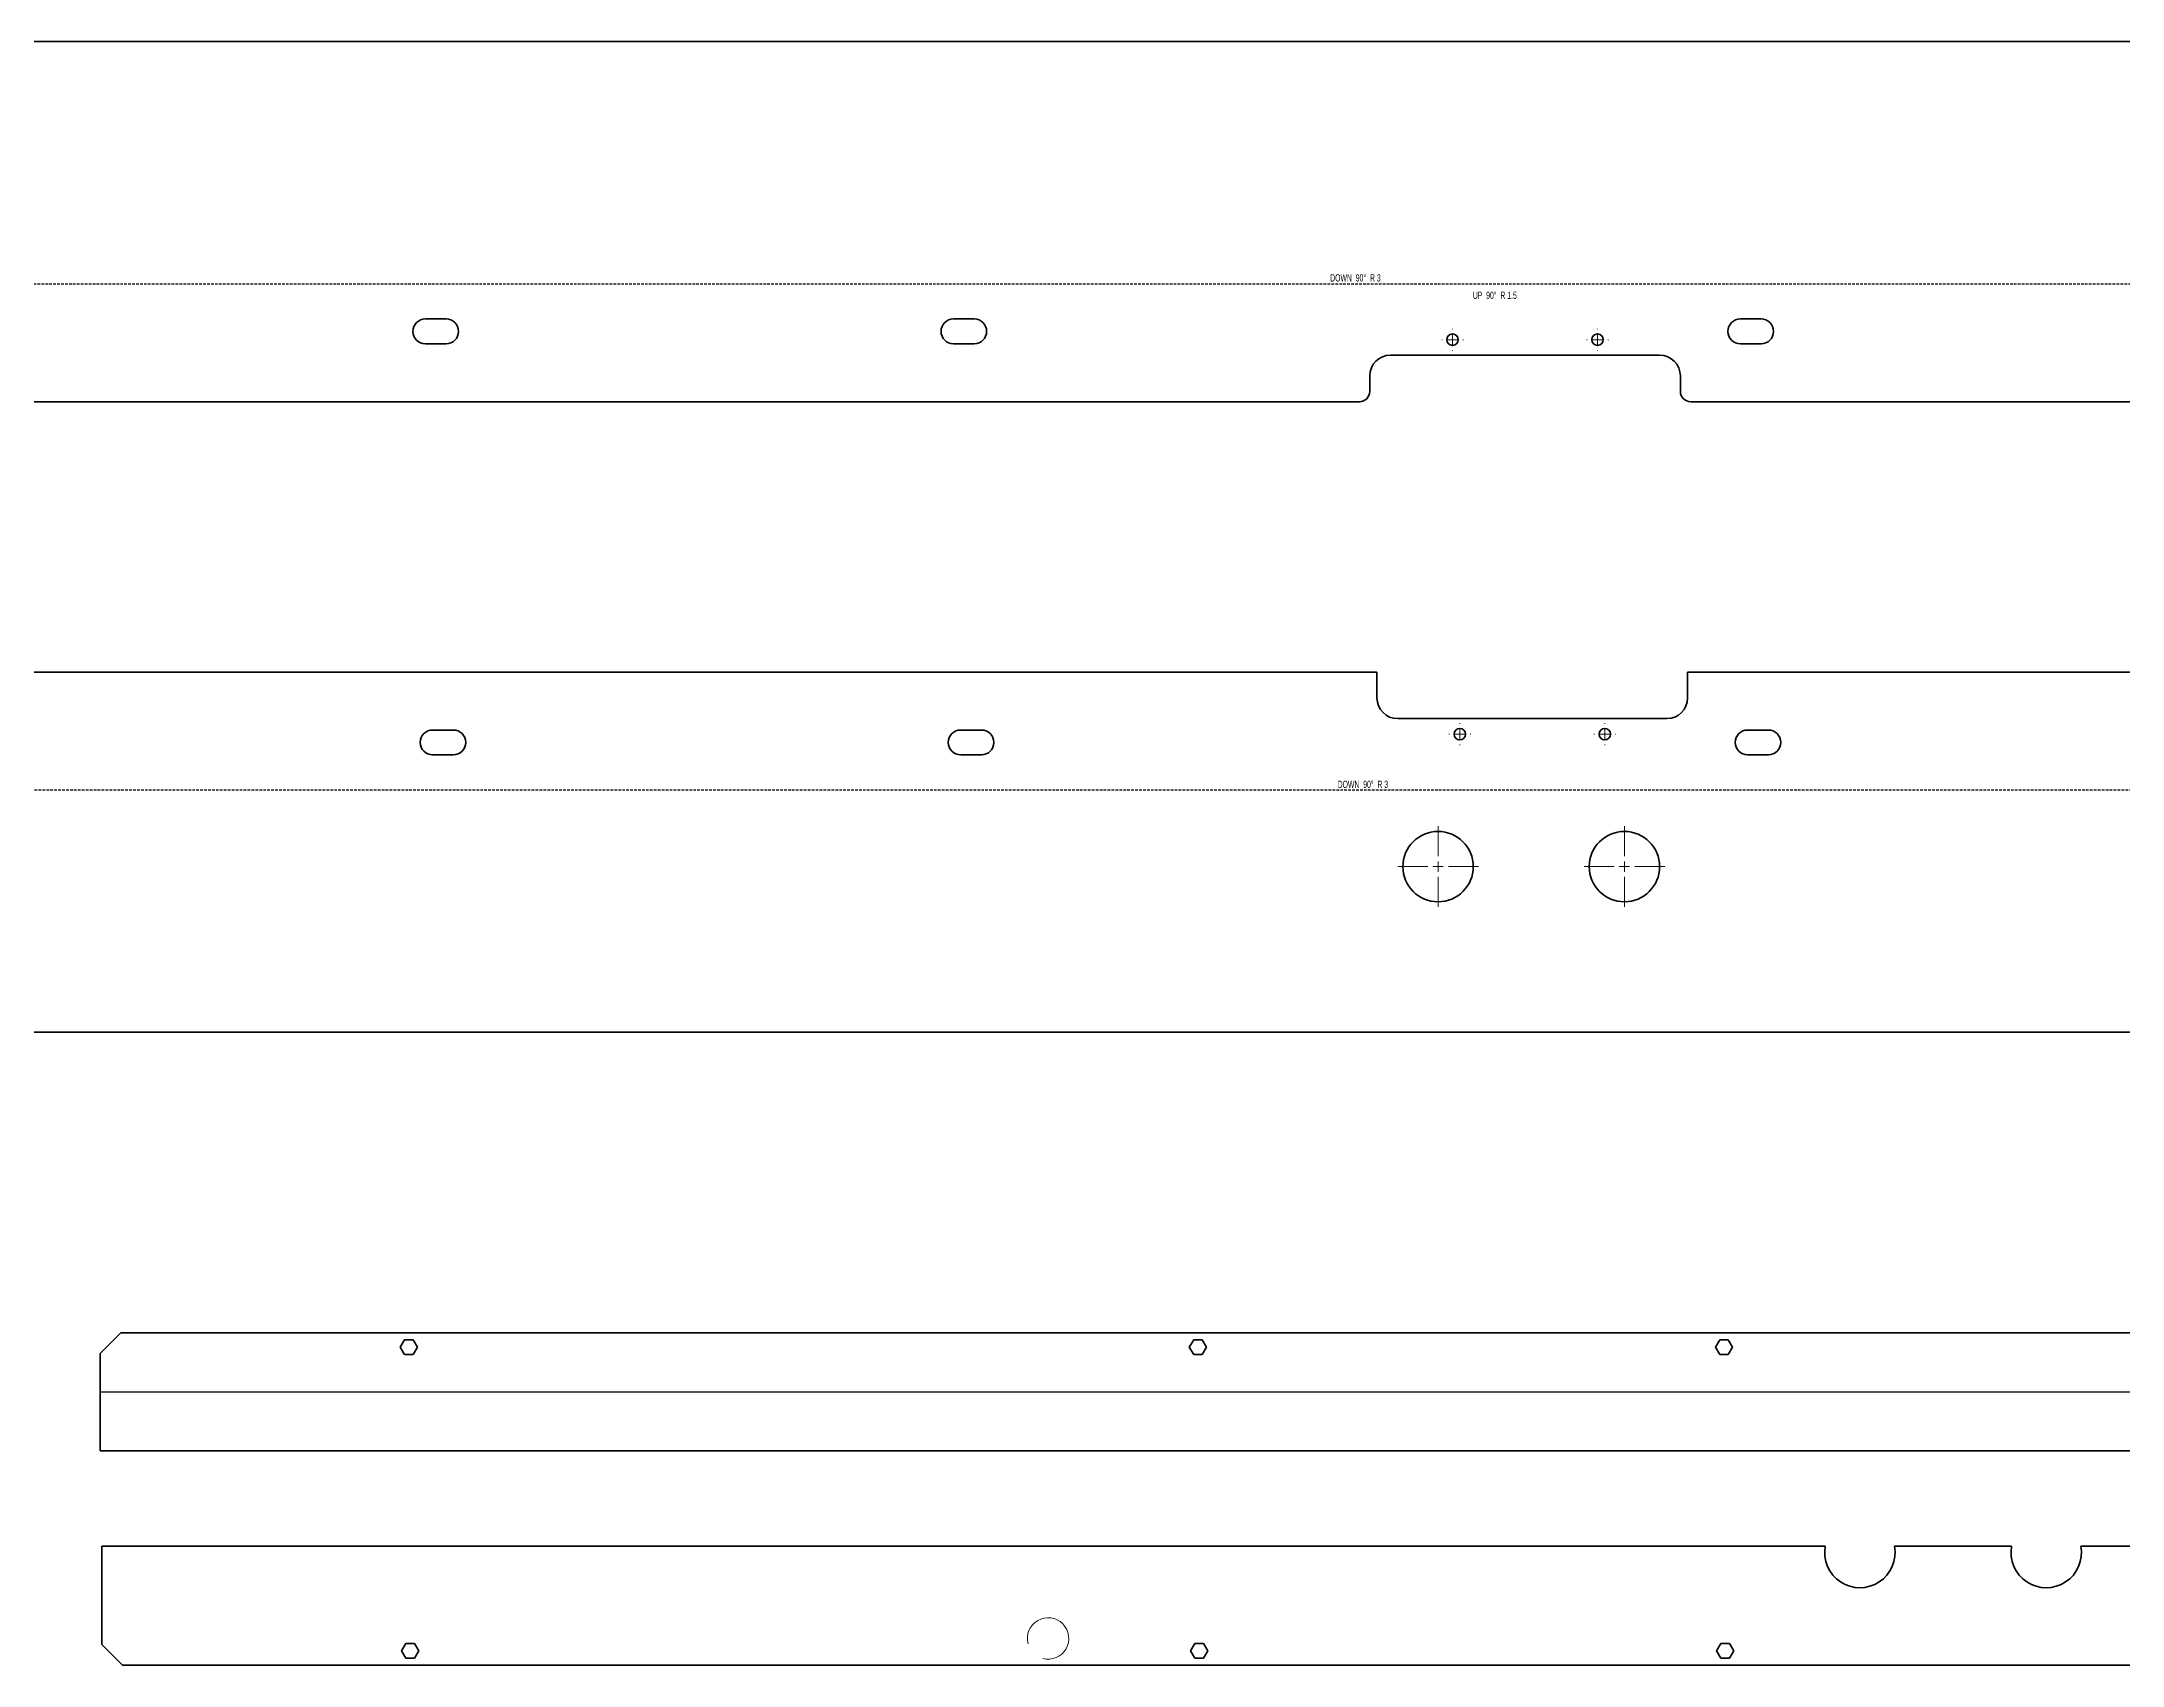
# Model space of a CAD drawing. Header units: millimetres. Extents: x -3368 to 3235, y -802 to 803.
# Drawn here: x -2337 to -1332, y 18 to 803 of the extents above; entities that cross this region are included whole.
import ezdxf

# ---------------------------------------------------------------- set-up
doc = ezdxf.new("R2010")
doc.units = ezdxf.units.MM
doc.linetypes.add('HIDDEN', pattern=[1.905, 1.27, -0.635])
doc.styles.add('SLDTEXTSTYLE0', font='TXT', dxfattribs={"width": 0.5675})

# ---------------------------------------------------------------- blocks, each defined once
blk = doc.blocks.new('SW_CENTERMARKSYMBOL_0')
at = {"color": 0, "linetype": 'Continuous', "lineweight": 18}
for p, q in [((-5, 0), (-5.25, 0)), ((0, 0), (-2.5, 0)), ((0, 5), (0, 5.25)), ((0, 0), (0, 2.5)), ((0, 0), (0, -2.5)), ((0, 0), (2.5, 0)), ((5, 0), (5.25, 0)), ((0, -5), (0, -5.25))]:
    blk.add_line(p, q, dxfattribs=at)
blk = doc.blocks.new('SW_CENTERMARKSYMBOL_1')
at = {"color": 0, "linetype": 'Continuous', "lineweight": 18}
for p, q in [((-5, 0), (-5.25, 0)), ((0, 0), (-2.5, 0)), ((0, 5), (0, 5.25)), ((0, 0), (0, 2.5)), ((0, 0), (0, -2.5)), ((0, 0), (2.5, 0)), ((5, 0), (5.25, 0)), ((0, -5), (0, -5.25))]:
    blk.add_line(p, q, dxfattribs=at)
blk = doc.blocks.new('SW_CENTERMARKSYMBOL_3')
at = {"color": 0, "linetype": 'Continuous', "lineweight": 18}
for p, q in [((0, 5), (0, 19.5)), ((-5, 0), (-19.5, 0)), ((0, 0), (-2.5, 0)), ((0, 0), (0, 2.5)), ((0, 0), (0, -2.5)), ((0, 0), (2.5, 0)), ((5, 0), (19.5, 0)), ((0, -5), (0, -19.5))]:
    blk.add_line(p, q, dxfattribs=at)
blk = doc.blocks.new('SW_CENTERMARKSYMBOL_4')
at = {"color": 0, "linetype": 'Continuous', "lineweight": 18}
for p, q in [((0, 5), (0, 19.5)), ((-5, 0), (-19.5, 0)), ((0, 0), (-2.5, 0)), ((0, 0), (0, 2.5)), ((0, 0), (0, -2.5)), ((0, 0), (2.5, 0)), ((5, 0), (19.5, 0)), ((0, -5), (0, -19.5))]:
    blk.add_line(p, q, dxfattribs=at)
blk = doc.blocks.new('SW_CENTERMARKSYMBOL_5')
at = {"color": 0, "linetype": 'Continuous', "lineweight": 18}
for p, q in [((-5, 0), (-5.25, 0)), ((0, 0), (-2.5, 0)), ((0, 5), (0, 5.25)), ((0, 0), (0, 2.5)), ((0, 0), (0, -2.5)), ((0, 0), (2.5, 0)), ((5, 0), (5.25, 0)), ((0, -5), (0, -5.25))]:
    blk.add_line(p, q, dxfattribs=at)
blk = doc.blocks.new('SW_CENTERMARKSYMBOL_6')
at = {"color": 0, "linetype": 'Continuous', "lineweight": 18}
for p, q in [((-5, 0), (-5.25, 0)), ((0, 0), (-2.5, 0)), ((0, 5), (0, 5.25)), ((0, 0), (0, 2.5)), ((0, 0), (0, -2.5)), ((0, 0), (2.5, 0)), ((5, 0), (5.25, 0)), ((0, -5), (0, -5.25))]:
    blk.add_line(p, q, dxfattribs=at)

msp = doc.modelspace()

# ---------------------------------------------------------------- linework, layer by layer
at = {"color": 7, "linetype": 'Continuous', "lineweight": 35}
for p, q in [((-2596, 802.9), (-607, 802.9)), ((-2151.5, 668.9), (-2141.5, 668.9)), ((-1896.5, 668.9), (-1886.5, 668.9)), ((-1506.5, 668.9), (-1516.5, 668.9)), ((-2141.5, 656.9), (-2151.5, 656.9)), ((-1886.5, 656.9), (-1896.5, 656.9)), ((-1516.5, 656.9), (-1506.5, 656.9)), ((-1685.5, 651.4), (-1555.5, 651.4)), ((-1695.5, 633.9), (-1695.5, 641.4)), ((-1545.5, 641.4), (-1545.5, 633.9)), ((-2737, 628.9), (-1700.5, 628.9)), ((-1540.5, 628.9), (-666.1, 628.9)), ((-2735.5, 498.3), (-1692, 498.3)), ((-1692, 485.8), (-1692, 498.3)), ((-1542, 498.3), (-1542, 485.8)), ((-1542, 498.3), (-660.5, 498.3)), ((-1552, 475.8), (-1682, 475.8)), ((-2148, 470.3), (-2138, 470.3)), ((-1893, 470.3), (-1883, 470.3)), ((-1503, 470.3), (-1513, 470.3)), ((-2138, 458.3), (-2148, 458.3)), ((-1883, 458.3), (-1893, 458.3)), ((-1513, 458.3), (-1503, 458.3)), ((-603.5, 324.3), (-2592.5, 324.3)), ((-2308.5, 169.1), (-2298.5, 179.1)), ((-2298.5, 179.1), (-369.5, 179.1)), ((-2161.5, 175.7), (-2163.6, 172.1)), ((-2163.6, 172.1), (-2161.5, 168.5)), ((-2157.4, 175.7), (-2161.5, 175.7)), ((-2155.3, 172.1), (-2157.4, 175.7)), ((-2157.4, 168.5), (-2155.3, 172.1)), ((-1780.5, 175.7), (-1782.6, 172.1)), ((-1782.6, 172.1), (-1780.5, 168.5)), ((-1776.4, 175.7), (-1780.5, 175.7)), ((-1774.3, 172.1), (-1776.4, 175.7)), ((-1776.4, 168.5), (-1774.3, 172.1)), ((-1526.5, 175.7), (-1528.6, 172.1)), ((-1528.6, 172.1), (-1526.5, 168.5)), ((-1522.4, 175.7), (-1526.5, 175.7)), ((-1520.3, 172.1), (-1522.4, 175.7)), ((-1522.4, 168.5), (-1520.3, 172.1)), ((-2308.5, 122.1), (-2308.5, 169.1)), ((-2161.5, 168.5), (-2157.4, 168.5)), ((-1780.5, 168.5), (-1776.4, 168.5)), ((-1526.5, 168.5), (-1522.4, 168.5)), ((-2308.5, 122.1), (-359.5, 122.1)), ((-2307.8, 28.4), (-2307.8, 75.9)), ((-2307.8, 75.9), (-1475.6, 75.9)), ((-1442.1, 75.9), (-1385.6, 75.9)), ((-1352.1, 75.9), (-358.8, 75.9)), ((-2297.8, 18.4), (-2307.8, 28.4)), ((-2160.9, 29), (-2163, 25.4)), ((-2163, 25.4), (-2160.9, 21.8)), ((-2156.8, 29), (-2160.9, 29)), ((-2160.9, 21.8), (-2156.8, 21.8)), ((-2154.7, 25.4), (-2156.8, 29)), ((-2156.8, 21.8), (-2154.7, 25.4)), ((-1779.9, 29), (-1782, 25.4)), ((-1782, 25.4), (-1779.9, 21.8)), ((-1775.8, 29), (-1779.9, 29)), ((-1779.9, 21.8), (-1775.8, 21.8)), ((-1773.7, 25.4), (-1775.8, 29)), ((-1775.8, 21.8), (-1773.7, 25.4)), ((-1525.9, 29), (-1528, 25.4)), ((-1528, 25.4), (-1525.9, 21.8)), ((-1521.8, 29), (-1525.9, 29)), ((-1525.9, 21.8), (-1521.8, 21.8)), ((-1519.7, 25.4), (-1521.8, 29)), ((-1521.8, 21.8), (-1519.7, 25.4)), ((-2297.8, 18.4), (-368.8, 18.4))]:
    msp.add_line(p, q, dxfattribs=at)
at = {"color": 7, "linetype": 'HIDDEN'}
for p, q in [((-2796, 685.9), (-607, 685.9)), ((-603.5, 441.3), (-2792.5, 441.3))]:
    msp.add_line(p, q, dxfattribs=at)
at = {"color": 7, "linetype": 'Continuous'}
msp.add_line((-2308.5, 150.6), (-359.5, 150.6), dxfattribs=at)
at = {"color": 7, "linetype": 'Continuous', "lineweight": 35}
for centre, radius in [((-1655.5, 658.9), 2.75), ((-1585.5, 658.9), 2.75), ((-1652, 468.3), 2.75), ((-1582, 468.3), 2.75), ((-1662.5, 404.3), 17), ((-1572.5, 404.3), 17)]:
    msp.add_circle(centre, radius, dxfattribs=at)
for centre, radius, start, end in [((-2151.5, 662.9), 6, 90, 270), ((-2141.5, 662.9), 6, 270, 90), ((-1896.5, 662.9), 6, 90, 270), ((-1886.5, 662.9), 6, 270, 90), ((-1516.5, 662.9), 6, 90, 270), ((-1506.5, 662.9), 6, 270, 90), ((-1685.5, 641.4), 10, 90, 180), ((-1555.5, 641.4), 10, 0, 90), ((-1700.5, 633.9), 5, 270, 0), ((-1540.5, 633.9), 5, 180, 270), ((-1682, 485.8), 10, 180, 270), ((-1552, 485.8), 10, 270, 0), ((-2148, 464.3), 6, 90, 270), ((-2138, 464.3), 6, 270, 90), ((-1893, 464.3), 6, 90, 270), ((-1883, 464.3), 6, 270, 90), ((-1513, 464.3), 6, 90, 270), ((-1503, 464.3), 6, 270, 90), ((-1458.8, 72.9), 17, 169.8358, 10.1642), ((-1368.8, 72.9), 17, 169.8358, 10.1642)]:
    msp.add_arc(centre, radius, start, end, dxfattribs=at)
at = {"color": 7, "linetype": 'Continuous', "lineweight": 0}
msp.add_arc((-1850.8, 31.4), 10, 255, 195, dxfattribs=at)

# ---------------------------------------------------------------- block references
at = {"color": 7, "linetype": 'Continuous', "lineweight": 18}
for name, p in [('SW_CENTERMARKSYMBOL_1', (-1655.5, 658.9)), ('SW_CENTERMARKSYMBOL_0', (-1585.5, 658.9)), ('SW_CENTERMARKSYMBOL_6', (-1652, 468.3)), ('SW_CENTERMARKSYMBOL_5', (-1582, 468.3)), ('SW_CENTERMARKSYMBOL_3', (-1662.5, 404.3)), ('SW_CENTERMARKSYMBOL_4', (-1572.5, 404.3))]:
    msp.add_blockref(name, p, dxfattribs=at)

# ---------------------------------------------------------------- texts
at = {"color": 7, "linetype": 'Continuous', "lineweight": 0, "char_height": 3.5, "attachment_point": 2, "style": 'SLDTEXTSTYLE0'}
for s, insert in [('DOWN  90°  R 3', (-1702.4, 690.5)), ('UP  90°  R 1.5', (-1635.1, 682.1)), ('DOWN  90°  R 3', (-1698.8, 445.8))]:
    msp.add_mtext(s, dxfattribs=dict(at, insert=insert))

doc.saveas('drawing.dxf')
